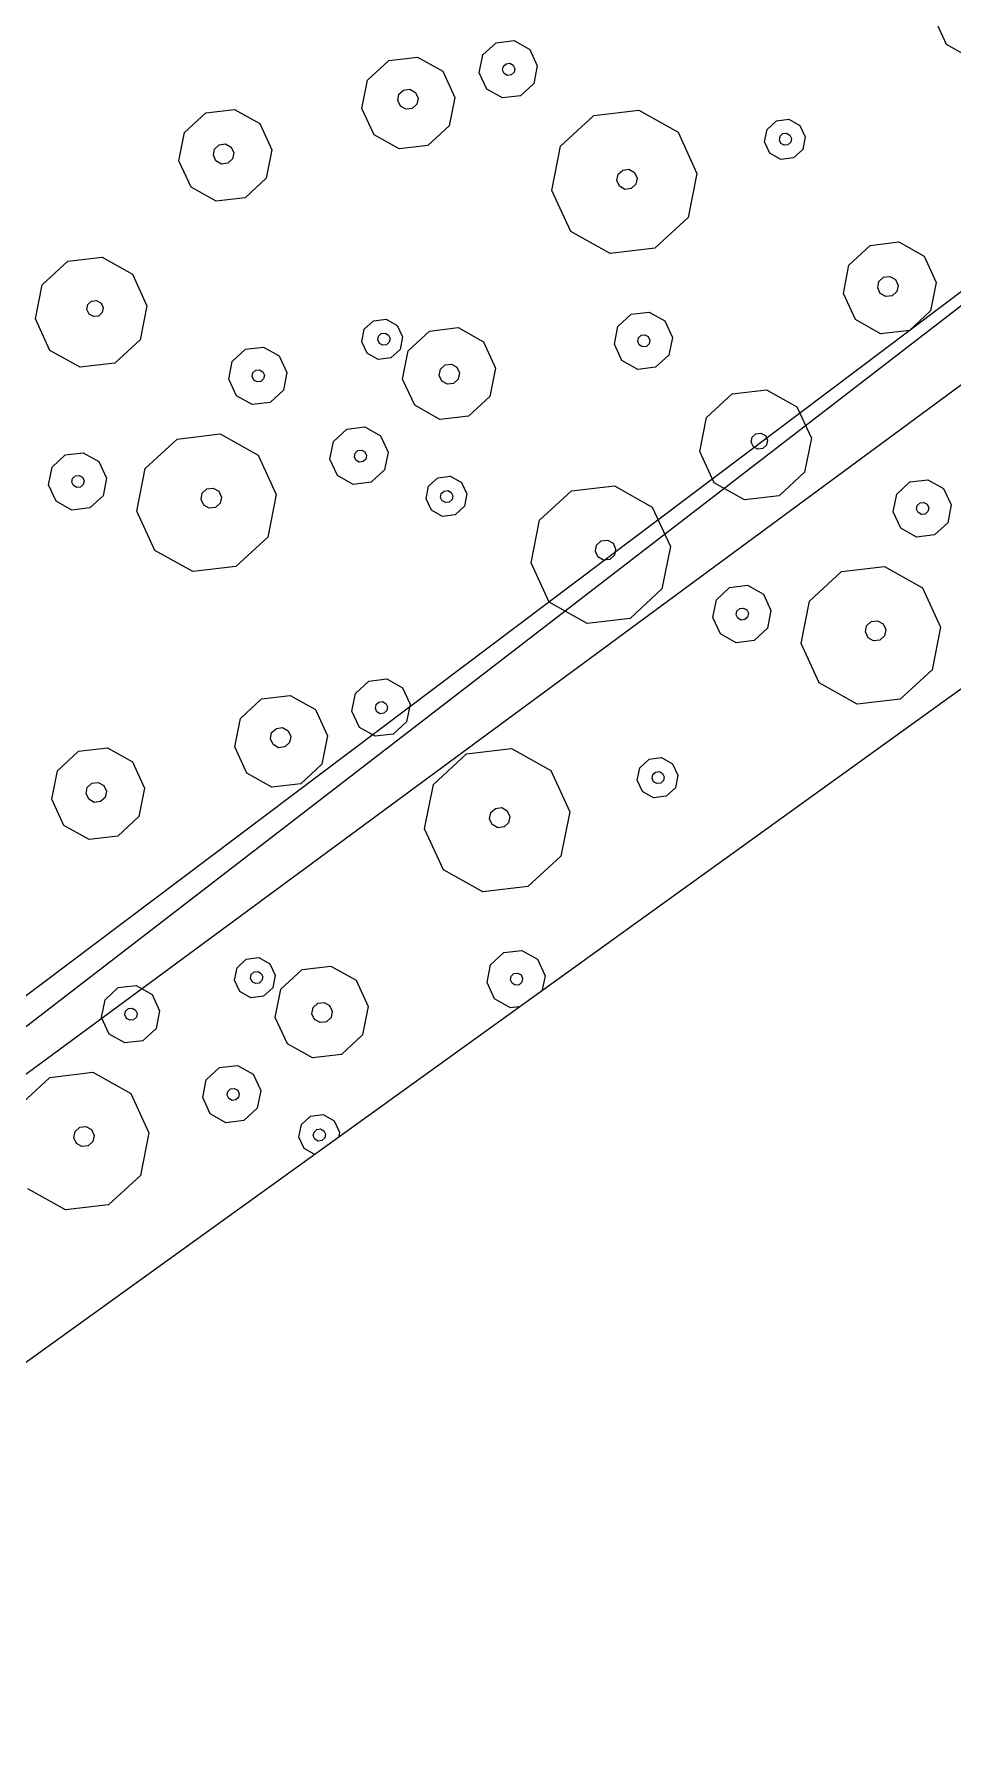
# Model space of a CAD drawing. Header units: metres. Extents: x -2858 to 512, y -1995 to 1252.
# Drawn here: x -546.255 to -543.741, y 357.652 to 362.312 of the extents above; entities that cross this region are included whole.
import ezdxf

# ---------------------------------------------------------------- set-up
doc = ezdxf.new("R2010")
doc.units = ezdxf.units.M
doc.layers.add('Calque commun', color=7, linetype='Continuous')
doc.layers.add('Calque7', color=7, linetype='Continuous')

# ---------------------------------------------------------------- blocks, each defined once
blk = doc.blocks.new('geometrebondepartleger')
at = {"layer": 'Calque7', "color": 1, "linetype": 'Continuous', "lineweight": 9}
blk.add_polyline3d([(141.2008, 124.9129, 79), (146.0805, 124.0046, 79), (151.5015, 122.9015, 79), (157.3363, 121.7891, 79), (165.9825, 119.9858, 79), (155.3815, 121.9588, 79), (170.0435, 119.0562, 79)], dxfattribs=at)
blk = doc.blocks.new('pattern')
at = {"layer": 'Calque commun', "color": 54, "linetype": 'Continuous', "lineweight": 9}
for p, q in [((88.4522, 110.6947), (88.5544, 110.755)), ((88.5544, 110.755), (88.6725, 110.7437)), ((88.6725, 110.7437), (88.7615, 110.6652)), ((88.405, 110.5858), (88.4522, 110.6947)), ((88.7615, 110.6652), (88.7873, 110.5494)), ((88.5572, 110.5875), (88.5721, 110.5963)), ((88.5721, 110.5963), (88.5893, 110.5946)), ((88.5893, 110.5946), (88.6023, 110.5832)), ((88.4308, 110.47), (88.405, 110.5858)), ((88.5503, 110.5716), (88.5572, 110.5875)), ((88.5541, 110.5547), (88.5503, 110.5716)), ((88.567, 110.5432), (88.5541, 110.5547)), ((88.5992, 110.5504), (88.5843, 110.5416)), ((88.606, 110.5663), (88.5992, 110.5504)), ((88.6023, 110.5832), (88.606, 110.5663)), ((88.7873, 110.5494), (88.7401, 110.4405)), ((88.1838, 110.4936), (88.2263, 110.5188)), ((88.2263, 110.5188), (88.2755, 110.5141)), ((88.2755, 110.5141), (88.3126, 110.4813)), ((88.5843, 110.5416), (88.567, 110.5432)), ((89.8645, 110.4792), (89.8842, 110.5246)), ((89.8842, 110.5246), (89.9183, 110.5447)), ((89.9956, 110.5277), (90.013, 110.5123)), ((90.013, 110.5123), (90.0238, 110.464)), ((88.1641, 110.4483), (88.1838, 110.4936)), ((88.2263, 110.4431), (88.2304, 110.4527)), ((88.2304, 110.4527), (88.2393, 110.4579)), ((88.2393, 110.4579), (88.2497, 110.457)), ((88.2497, 110.457), (88.2575, 110.4501)), ((88.3126, 110.4813), (88.3234, 110.4331)), ((88.5198, 110.3914), (88.4308, 110.47)), ((89.8753, 110.4309), (89.8645, 110.4792)), ((89.9267, 110.4741), (89.9308, 110.4836)), ((89.929, 110.4639), (89.9267, 110.4741)), ((89.9368, 110.4571), (89.929, 110.4639)), ((89.9308, 110.4836), (89.9398, 110.4889)), ((89.9471, 110.4561), (89.9368, 110.4571)), ((89.9398, 110.4889), (89.9501, 110.4879)), ((89.956, 110.4614), (89.9471, 110.4561)), ((89.9501, 110.4879), (89.9579, 110.481)), ((89.9602, 110.4709), (89.956, 110.4614)), ((89.9579, 110.481), (89.9602, 110.4709)), ((90.0238, 110.464), (90.0041, 110.4187)), ((88.1748, 110.4), (88.1641, 110.4483)), ((88.2285, 110.433), (88.2263, 110.4431)), ((88.2363, 110.4261), (88.2285, 110.433)), ((88.2467, 110.4251), (88.2363, 110.4261)), ((88.2556, 110.4304), (88.2467, 110.4251)), ((88.2597, 110.4399), (88.2556, 110.4304)), ((88.2575, 110.4501), (88.2597, 110.4399)), ((88.3234, 110.4331), (88.3037, 110.3877)), ((88.7401, 110.4405), (88.6379, 110.3802)), ((89.2197, 110.398), (89.2334, 110.4297)), ((89.2334, 110.4297), (89.2632, 110.4473)), ((89.2616, 110.4046), (89.2705, 110.4099)), ((89.2632, 110.4473), (89.2977, 110.444)), ((89.2705, 110.4099), (89.2809, 110.4089)), ((89.2809, 110.4089), (89.2886, 110.4021)), ((89.2977, 110.444), (89.3236, 110.4211)), ((89.3236, 110.4211), (89.3312, 110.3873)), ((89.9123, 110.3982), (89.8753, 110.4309)), ((90.0041, 110.4187), (89.9616, 110.3935)), ((88.2119, 110.3673), (88.1748, 110.4)), ((88.2611, 110.3626), (88.2119, 110.3673)), ((88.3037, 110.3877), (88.2611, 110.3626)), ((88.6379, 110.3802), (88.5198, 110.3914)), ((89.2272, 110.3642), (89.2197, 110.398)), ((89.2531, 110.3413), (89.2272, 110.3642)), ((89.2575, 110.3951), (89.2616, 110.4046)), ((89.2597, 110.385), (89.2575, 110.3951)), ((89.2675, 110.3781), (89.2597, 110.385)), ((89.2778, 110.3771), (89.2675, 110.3781)), ((89.2868, 110.3824), (89.2778, 110.3771)), ((89.2909, 110.3919), (89.2868, 110.3824)), ((89.2886, 110.4021), (89.2909, 110.3919)), ((89.3312, 110.3873), (89.3174, 110.3556)), ((89.9616, 110.3935), (89.9123, 110.3982)), ((90.5647, 110.3592), (90.5785, 110.391)), ((90.5723, 110.3254), (90.5647, 110.3592)), ((90.5785, 110.391), (90.5889, 110.3971)), ((90.6042, 110.3565), (90.6083, 110.366)), ((90.6083, 110.366), (90.6172, 110.3713)), ((90.6172, 110.3713), (90.6276, 110.3703)), ((90.6276, 110.3703), (90.6354, 110.3634)), ((90.6354, 110.3634), (90.6376, 110.3533)), ((90.6694, 110.3794), (90.6762, 110.3486)), ((88.7084, 110.2733), (88.7281, 110.3186)), ((88.7281, 110.3186), (88.7706, 110.3438)), ((88.7706, 110.3438), (88.8199, 110.3391)), ((88.8199, 110.3391), (88.8569, 110.3064)), ((89.2876, 110.338), (89.2531, 110.3413)), ((89.3174, 110.3556), (89.2876, 110.338)), ((89.5051, 110.2754), (89.6116, 110.3382)), ((89.6116, 110.3382), (89.7346, 110.3265)), ((89.7346, 110.3265), (89.8273, 110.2447)), ((90.5982, 110.3025), (90.5723, 110.3254)), ((90.6064, 110.3463), (90.6042, 110.3565)), ((90.6142, 110.3395), (90.6064, 110.3463)), ((90.6246, 110.3385), (90.6142, 110.3395)), ((90.6335, 110.3438), (90.6246, 110.3385)), ((90.6625, 110.3169), (90.6327, 110.2993)), ((90.6376, 110.3533), (90.6335, 110.3438)), ((90.6762, 110.3486), (90.6625, 110.3169)), ((88.7191, 110.225), (88.7084, 110.2733)), ((88.7706, 110.2682), (88.7747, 110.2777)), ((88.7729, 110.258), (88.7706, 110.2682)), ((88.7747, 110.2777), (88.7837, 110.283)), ((88.7837, 110.283), (88.794, 110.282)), ((88.794, 110.282), (88.8018, 110.2751)), ((88.8018, 110.2751), (88.804, 110.265)), ((88.8569, 110.3064), (88.8677, 110.2581)), ((89.456, 110.162), (89.5051, 110.2754)), ((90.6327, 110.2993), (90.5982, 110.3025)), ((88.7562, 110.1923), (88.7191, 110.225)), ((88.7806, 110.2512), (88.7729, 110.258)), ((88.791, 110.2502), (88.7806, 110.2512)), ((88.7999, 110.2554), (88.791, 110.2502)), ((88.804, 110.265), (88.7999, 110.2554)), ((88.8677, 110.2581), (88.848, 110.2127)), ((89.8273, 110.2447), (89.8542, 110.124)), ((90.2383, 110.1474), (90.2698, 110.2199)), ((90.2698, 110.2199), (90.3379, 110.2602)), ((90.3379, 110.2602), (90.4166, 110.2526)), ((90.4166, 110.2526), (90.476, 110.2003)), ((88.8054, 110.1876), (88.7562, 110.1923)), ((88.848, 110.2127), (88.8054, 110.1876)), ((90.476, 110.2003), (90.4932, 110.1231)), ((90.6375, 110.1543), (90.6801, 110.1794)), ((90.6801, 110.1794), (90.7293, 110.1747)), ((90.7293, 110.1747), (90.7664, 110.142)), ((88.3031, 110.0867), (88.3849, 110.1349)), ((88.3849, 110.1349), (88.4794, 110.1259)), ((89.4829, 110.0413), (89.456, 110.162)), ((89.6172, 110.1462), (89.6241, 110.1621)), ((89.621, 110.1293), (89.6172, 110.1462)), ((89.6339, 110.1179), (89.621, 110.1293)), ((89.6241, 110.1621), (89.639, 110.1709)), ((89.639, 110.1709), (89.6562, 110.1693)), ((89.6562, 110.1693), (89.6692, 110.1578)), ((89.6729, 110.1409), (89.6661, 110.125)), ((89.6692, 110.1578), (89.6729, 110.1409)), ((90.2555, 110.0701), (90.2383, 110.1474)), ((90.3385, 110.1397), (90.3454, 110.1555)), ((90.3423, 110.1228), (90.3385, 110.1397)), ((90.3454, 110.1555), (90.3603, 110.1643)), ((90.3603, 110.1643), (90.3776, 110.1627)), ((90.3776, 110.1627), (90.3905, 110.1513)), ((90.3943, 110.1344), (90.3874, 110.1185)), ((90.3905, 110.1513), (90.3943, 110.1344)), ((90.6178, 110.1089), (90.6375, 110.1543)), ((90.7664, 110.142), (90.7771, 110.0938)), ((87.7575, 110.057), (87.8256, 110.0973)), ((87.8256, 110.0973), (87.9044, 110.0898)), ((87.9044, 110.0898), (87.9637, 110.0374)), ((88.2654, 109.9996), (88.3031, 110.0867)), ((88.4794, 110.1259), (88.5505, 110.0631)), ((89.6512, 110.1162), (89.6339, 110.1179)), ((89.6661, 110.125), (89.6512, 110.1162)), ((89.8542, 110.124), (89.805, 110.0106)), ((90.3553, 110.1113), (90.3423, 110.1228)), ((90.3725, 110.1097), (90.3553, 110.1113)), ((90.3874, 110.1185), (90.3725, 110.1097)), ((90.4932, 110.1231), (90.4617, 110.0505)), ((90.6286, 110.0607), (90.6178, 110.1089)), ((90.6787, 110.1067), (90.6829, 110.1163)), ((90.681, 110.0966), (90.6787, 110.1067)), ((90.6888, 110.0897), (90.681, 110.0966)), ((90.6829, 110.1163), (90.6918, 110.1215)), ((90.6991, 110.0887), (90.6888, 110.0897)), ((90.6918, 110.1215), (90.7021, 110.1206)), ((90.708, 110.094), (90.6991, 110.0887)), ((90.7021, 110.1206), (90.7099, 110.1137)), ((90.7122, 110.1036), (90.708, 110.094)), ((90.7099, 110.1137), (90.7122, 110.1036)), ((90.7771, 110.0938), (90.7574, 110.0484)), ((87.726, 109.9845), (87.7575, 110.057)), ((87.9637, 110.0374), (87.9809, 109.9602)), ((88.5505, 110.0631), (88.5712, 109.9704)), ((88.7807, 109.9967), (88.8829, 110.0571)), ((88.8829, 110.0571), (89.001, 110.0458)), ((89.001, 110.0458), (89.0899, 109.9673)), ((89.5755, 109.9595), (89.4829, 110.0413)), ((90.3148, 110.0178), (90.2555, 110.0701)), ((90.4617, 110.0505), (90.3936, 110.0103)), ((90.6656, 110.028), (90.6286, 110.0607)), ((90.7574, 110.0484), (90.7149, 110.0233)), ((90.9279, 110.0035), (91.0301, 110.0638)), ((91.0301, 110.0638), (91.1482, 110.0526)), ((91.1482, 110.0526), (91.2371, 109.974)), ((87.8333, 109.9845), (87.8482, 109.9933)), ((87.8482, 109.9933), (87.8655, 109.9916)), ((87.8655, 109.9916), (87.8784, 109.9802)), ((88.286, 109.9069), (88.2654, 109.9996)), ((88.3816, 109.9882), (88.3871, 110.0009)), ((88.3846, 109.9747), (88.3816, 109.9882)), ((88.3871, 110.0009), (88.399, 110.0079)), ((88.399, 110.0079), (88.4128, 110.0066)), ((88.4128, 110.0066), (88.4232, 109.9975)), ((88.4232, 109.9975), (88.4262, 109.9839)), ((88.7335, 109.8879), (88.7807, 109.9967)), ((89.805, 110.0106), (89.6986, 109.9478)), ((90.3936, 110.0103), (90.3148, 110.0178)), ((90.3761, 109.9735), (90.4059, 109.9911)), ((90.4059, 109.9911), (90.4404, 109.9878)), ((90.4404, 109.9878), (90.4663, 109.9649)), ((90.7149, 110.0233), (90.6656, 110.028)), ((90.8807, 109.8946), (90.9279, 110.0035)), ((87.7432, 109.9072), (87.726, 109.9845)), ((87.8265, 109.9686), (87.8333, 109.9845)), ((87.8302, 109.9517), (87.8265, 109.9686)), ((87.8432, 109.9403), (87.8302, 109.9517)), ((87.8604, 109.9386), (87.8432, 109.9403)), ((87.8753, 109.9474), (87.8604, 109.9386)), ((87.8822, 109.9633), (87.8753, 109.9474)), ((87.8784, 109.9802), (87.8822, 109.9633)), ((87.9809, 109.9602), (87.9494, 109.8876)), ((88.395, 109.9655), (88.3846, 109.9747)), ((88.4088, 109.9642), (88.395, 109.9655)), ((88.4207, 109.9712), (88.4088, 109.9642)), ((88.4262, 109.9839), (88.4207, 109.9712)), ((88.5712, 109.9704), (88.5334, 109.8833)), ((89.0899, 109.9673), (89.1157, 109.8514)), ((89.6986, 109.9478), (89.5755, 109.9595)), ((90.3623, 109.9417), (90.3761, 109.9735)), ((90.3699, 109.9079), (90.3623, 109.9417)), ((90.398, 109.9413), (90.4021, 109.9509)), ((90.4002, 109.9312), (90.398, 109.9413)), ((90.4021, 109.9509), (90.4111, 109.9561)), ((90.4111, 109.9561), (90.4214, 109.9552)), ((90.4214, 109.9552), (90.4292, 109.9483)), ((90.4292, 109.9483), (90.4314, 109.9381)), ((90.4663, 109.9649), (90.4738, 109.9311)), ((91.2371, 109.974), (91.2629, 109.8582)), ((87.8025, 109.8549), (87.7432, 109.9072)), ((88.3572, 109.8441), (88.286, 109.9069)), ((88.8856, 109.8895), (88.9005, 109.8983)), ((88.9005, 109.8983), (88.9178, 109.8967)), ((88.9178, 109.8967), (88.9307, 109.8852)), ((90.3958, 109.885), (90.3699, 109.9079)), ((90.408, 109.9243), (90.4002, 109.9312)), ((90.4184, 109.9233), (90.408, 109.9243)), ((90.4273, 109.9286), (90.4184, 109.9233)), ((90.4314, 109.9381), (90.4273, 109.9286)), ((90.4601, 109.8993), (90.4303, 109.8817)), ((90.4738, 109.9311), (90.4601, 109.8993)), ((90.9065, 109.7788), (90.8807, 109.8946)), ((91.026, 109.8804), (91.0328, 109.8963)), ((91.0328, 109.8963), (91.0478, 109.9051)), ((91.0478, 109.9051), (91.065, 109.9035)), ((91.065, 109.9035), (91.0779, 109.892)), ((87.8813, 109.8474), (87.8025, 109.8549)), ((87.9494, 109.8876), (87.8813, 109.8474)), ((88.5334, 109.8833), (88.4517, 109.8351)), ((88.7593, 109.772), (88.7335, 109.8879)), ((88.8787, 109.8736), (88.8856, 109.8895)), ((88.8825, 109.8568), (88.8787, 109.8736)), ((88.8955, 109.8453), (88.8825, 109.8568)), ((88.9276, 109.8525), (88.9127, 109.8437)), ((88.9345, 109.8683), (88.9276, 109.8525)), ((88.9307, 109.8852), (88.9345, 109.8683)), ((89.1157, 109.8514), (89.0685, 109.7426)), ((90.4303, 109.8817), (90.3958, 109.885)), ((91.0297, 109.8635), (91.026, 109.8804)), ((91.0427, 109.8521), (91.0297, 109.8635)), ((91.0599, 109.8504), (91.0427, 109.8521)), ((91.0748, 109.8592), (91.0599, 109.8504)), ((91.0817, 109.8751), (91.0748, 109.8592)), ((91.0779, 109.892), (91.0817, 109.8751)), ((88.4517, 109.8351), (88.3572, 109.8441)), ((88.9127, 109.8437), (88.8955, 109.8453)), ((90.6398, 109.7571), (90.6594, 109.8025)), ((90.6594, 109.8025), (90.702, 109.8276)), ((90.702, 109.8276), (90.7512, 109.8229)), ((90.7512, 109.8229), (90.7883, 109.7902)), ((87.2283, 109.76), (87.2541, 109.6442)), ((88.8482, 109.6935), (88.7593, 109.772)), ((89.5579, 109.7084), (89.5775, 109.7538)), ((89.5775, 109.7538), (89.6201, 109.7789)), ((89.6201, 109.7789), (89.6693, 109.7743)), ((89.6693, 109.7743), (89.7064, 109.7415)), ((90.6505, 109.7088), (90.6398, 109.7571)), ((90.702, 109.752), (90.7061, 109.7615)), ((90.7061, 109.7615), (90.715, 109.7668)), ((90.715, 109.7668), (90.7254, 109.7658)), ((90.7254, 109.7658), (90.7331, 109.7589)), ((90.7331, 109.7589), (90.7354, 109.7488)), ((90.7883, 109.7902), (90.799, 109.7419)), ((90.9954, 109.7003), (90.9065, 109.7788)), ((89.0685, 109.7426), (88.9663, 109.6822)), ((89.5686, 109.6602), (89.5579, 109.7084)), ((89.6201, 109.7033), (89.6242, 109.7128)), ((89.6242, 109.7128), (89.6331, 109.7181)), ((89.6331, 109.7181), (89.6435, 109.7171)), ((89.6435, 109.7171), (89.6513, 109.7103)), ((89.6513, 109.7103), (89.6535, 109.7001)), ((89.7064, 109.7415), (89.7172, 109.6933)), ((90.6876, 109.6761), (90.6505, 109.7088)), ((90.7042, 109.7418), (90.702, 109.752)), ((90.712, 109.735), (90.7042, 109.7418)), ((90.7223, 109.734), (90.712, 109.735)), ((90.7313, 109.7393), (90.7223, 109.734)), ((90.7354, 109.7488), (90.7313, 109.7393)), ((90.799, 109.7419), (90.7794, 109.6966)), ((88.9663, 109.6822), (88.8482, 109.6935)), ((89.6057, 109.6275), (89.5686, 109.6602)), ((89.6223, 109.6932), (89.6201, 109.7033)), ((89.6301, 109.6863), (89.6223, 109.6932)), ((89.6404, 109.6853), (89.6301, 109.6863)), ((89.6494, 109.6906), (89.6404, 109.6853)), ((89.6535, 109.7001), (89.6494, 109.6906)), ((89.7172, 109.6933), (89.6975, 109.6479)), ((89.7926, 109.6434), (89.8607, 109.6837)), ((89.8607, 109.6837), (89.9395, 109.6762)), ((89.9395, 109.6762), (89.9988, 109.6238)), ((90.7368, 109.6714), (90.6876, 109.6761)), ((90.7794, 109.6966), (90.7368, 109.6714)), ((91.1136, 109.689), (90.9954, 109.7003)), ((87.2541, 109.6442), (87.2069, 109.5353)), ((88.3313, 109.574), (88.351, 109.6194)), ((88.351, 109.6194), (88.3936, 109.6445)), ((88.3936, 109.6445), (88.4428, 109.6398)), ((88.4428, 109.6398), (88.4799, 109.6071)), ((89.6549, 109.6228), (89.6057, 109.6275)), ((89.6975, 109.6479), (89.6549, 109.6228)), ((89.7611, 109.5709), (89.7926, 109.6434)), ((89.9988, 109.6238), (90.016, 109.5466)), ((88.3421, 109.5257), (88.3313, 109.574)), ((88.3935, 109.5689), (88.3977, 109.5784)), ((88.3958, 109.5587), (88.3935, 109.5689)), ((88.3977, 109.5784), (88.4066, 109.5837)), ((88.4066, 109.5837), (88.4169, 109.5827)), ((88.4169, 109.5827), (88.4247, 109.5758)), ((88.4247, 109.5758), (88.427, 109.5657)), ((88.4799, 109.6071), (88.4906, 109.5588)), ((89.7783, 109.4937), (89.7611, 109.5709)), ((89.8541, 109.5535), (89.861, 109.5694)), ((89.861, 109.5694), (89.8759, 109.5782)), ((89.8759, 109.5782), (89.8931, 109.5765)), ((89.8931, 109.5765), (89.9061, 109.5651)), ((87.6865, 109.4928), (87.7003, 109.5245)), ((87.7003, 109.5245), (87.7301, 109.5421)), ((87.7301, 109.5421), (87.7645, 109.5388)), ((87.7645, 109.5388), (87.7905, 109.5159)), ((88.3792, 109.493), (88.3421, 109.5257)), ((88.4036, 109.5519), (88.3958, 109.5587)), ((88.4139, 109.5509), (88.4036, 109.5519)), ((88.4229, 109.5562), (88.4139, 109.5509)), ((88.427, 109.5657), (88.4229, 109.5562)), ((88.4906, 109.5588), (88.471, 109.5135)), ((89.8579, 109.5366), (89.8541, 109.5535)), ((89.8708, 109.5252), (89.8579, 109.5366)), ((89.8881, 109.5235), (89.8708, 109.5252)), ((89.903, 109.5323), (89.8881, 109.5235)), ((89.9099, 109.5482), (89.903, 109.5323)), ((89.9061, 109.5651), (89.9099, 109.5482)), ((90.016, 109.5466), (89.9845, 109.474)), ((87.694, 109.459), (87.6865, 109.4928)), ((87.7243, 109.4899), (87.7284, 109.4994)), ((87.7265, 109.4798), (87.7243, 109.4899)), ((87.7343, 109.4729), (87.7265, 109.4798)), ((87.7284, 109.4994), (87.7373, 109.5047)), ((87.7373, 109.5047), (87.7477, 109.5037)), ((87.7536, 109.4772), (87.7447, 109.4719)), ((87.7477, 109.5037), (87.7555, 109.4969)), ((87.7577, 109.4867), (87.7536, 109.4772)), ((87.7555, 109.4969), (87.7577, 109.4867)), ((87.798, 109.4821), (87.7842, 109.4504)), ((87.7905, 109.5159), (87.798, 109.4821)), ((88.4284, 109.4883), (88.3792, 109.493)), ((88.471, 109.5135), (88.4284, 109.4883)), ((89.0316, 109.454), (89.0453, 109.4858)), ((89.0453, 109.4858), (89.0751, 109.5034)), ((89.0751, 109.5034), (89.1096, 109.5001)), ((89.1096, 109.5001), (89.1355, 109.4772)), ((89.1355, 109.4772), (89.1431, 109.4434)), ((89.8376, 109.4413), (89.7783, 109.4937)), ((89.9845, 109.474), (89.9164, 109.4338)), ((87.72, 109.4361), (87.694, 109.459)), ((87.7544, 109.4328), (87.72, 109.4361)), ((87.7447, 109.4719), (87.7343, 109.4729)), ((87.7842, 109.4504), (87.7544, 109.4328)), ((87.972, 109.3702), (88.0784, 109.433)), ((88.0784, 109.433), (88.2015, 109.4213)), ((89.0391, 109.4202), (89.0316, 109.454)), ((89.071, 109.4513), (89.0751, 109.4608)), ((89.0733, 109.4411), (89.071, 109.4513)), ((89.081, 109.4343), (89.0733, 109.4411)), ((89.0751, 109.4608), (89.0841, 109.4661)), ((89.0914, 109.4333), (89.081, 109.4343)), ((89.0841, 109.4661), (89.0944, 109.4651)), ((89.1003, 109.4386), (89.0914, 109.4333)), ((89.0944, 109.4651), (89.1022, 109.4582)), ((89.1045, 109.4481), (89.1003, 109.4386)), ((89.1022, 109.4582), (89.1045, 109.4481)), ((89.1431, 109.4434), (89.1293, 109.4117)), ((89.9164, 109.4338), (89.8376, 109.4413)), ((88.2015, 109.4213), (88.2941, 109.3395)), ((89.065, 109.3973), (89.0391, 109.4202)), ((89.0995, 109.3941), (89.065, 109.3973)), ((89.1293, 109.4117), (89.0995, 109.3941)), ((90.2332, 109.3659), (90.3013, 109.4061)), ((90.3013, 109.4061), (90.38, 109.3986)), ((90.38, 109.3986), (90.4394, 109.3462)), ((87.9228, 109.2568), (87.972, 109.3702)), ((88.2941, 109.3395), (88.321, 109.2188)), ((88.7366, 109.3147), (88.8047, 109.355)), ((88.8047, 109.355), (88.8835, 109.3475)), ((88.8835, 109.3475), (88.9428, 109.2951)), ((90.2017, 109.2933), (90.2332, 109.3659)), ((90.4394, 109.3462), (90.4566, 109.269)), ((88.7051, 109.2422), (88.7366, 109.3147)), ((88.9428, 109.2951), (88.96, 109.2179)), ((90.2189, 109.2161), (90.2017, 109.2933)), ((90.3021, 109.2775), (90.309, 109.2933)), ((90.309, 109.2933), (90.3239, 109.3021)), ((90.3239, 109.3021), (90.3411, 109.3005)), ((90.3411, 109.3005), (90.3541, 109.289)), ((90.3541, 109.289), (90.3579, 109.2721)), ((87.9497, 109.1361), (87.9228, 109.2568)), ((88.084, 109.241), (88.0909, 109.2569)), ((88.0878, 109.2241), (88.084, 109.241)), ((88.0909, 109.2569), (88.1058, 109.2657)), ((88.1058, 109.2657), (88.123, 109.2641)), ((88.123, 109.2641), (88.136, 109.2526)), ((88.136, 109.2526), (88.1398, 109.2357)), ((88.7223, 109.1649), (88.7051, 109.2422)), ((88.8054, 109.2345), (88.8122, 109.2504)), ((88.8122, 109.2504), (88.8271, 109.2591)), ((88.8271, 109.2591), (88.8444, 109.2575)), ((88.8444, 109.2575), (88.8574, 109.2461)), ((88.8574, 109.2461), (88.8611, 109.2292)), ((89.0847, 109.2037), (89.1043, 109.2491)), ((89.1043, 109.2491), (89.1469, 109.2742)), ((89.1469, 109.2742), (89.1961, 109.2696)), ((89.1961, 109.2696), (89.2332, 109.2368)), ((90.3059, 109.2606), (90.3021, 109.2775)), ((90.3189, 109.2491), (90.3059, 109.2606)), ((90.3361, 109.2475), (90.3189, 109.2491)), ((90.351, 109.2563), (90.3361, 109.2475)), ((90.3579, 109.2721), (90.351, 109.2563)), ((90.4566, 109.269), (90.4251, 109.1964)), ((88.1008, 109.2127), (88.0878, 109.2241)), ((88.118, 109.2111), (88.1008, 109.2127)), ((88.1329, 109.2198), (88.118, 109.2111)), ((88.1398, 109.2357), (88.1329, 109.2198)), ((88.321, 109.2188), (88.2718, 109.1054)), ((88.8091, 109.2176), (88.8054, 109.2345)), ((88.8221, 109.2061), (88.8091, 109.2176)), ((88.8393, 109.2045), (88.8221, 109.2061)), ((88.8542, 109.2133), (88.8393, 109.2045)), ((88.8611, 109.2292), (88.8542, 109.2133)), ((88.96, 109.2179), (88.9285, 109.1453)), ((89.0954, 109.1555), (89.0847, 109.2037)), ((89.1456, 109.2015), (89.1497, 109.2111)), ((89.1478, 109.1914), (89.1456, 109.2015)), ((89.1497, 109.2111), (89.1586, 109.2163)), ((89.1586, 109.2163), (89.169, 109.2154)), ((89.169, 109.2154), (89.1768, 109.2085)), ((89.179, 109.1984), (89.1749, 109.1888)), ((89.1768, 109.2085), (89.179, 109.1984)), ((89.2332, 109.2368), (89.2439, 109.1886)), ((90.2782, 109.1637), (90.2189, 109.2161)), ((90.4251, 109.1964), (90.357, 109.1562)), ((88.7816, 109.1126), (88.7223, 109.1649)), ((89.1325, 109.1228), (89.0954, 109.1555)), ((89.1556, 109.1845), (89.1478, 109.1914)), ((89.1659, 109.1836), (89.1556, 109.1845)), ((89.1749, 109.1888), (89.1659, 109.1836)), ((89.2439, 109.1886), (89.2243, 109.1432)), ((89.3947, 109.0983), (89.4969, 109.1586)), ((89.4969, 109.1586), (89.615, 109.1474)), ((89.615, 109.1474), (89.704, 109.0688)), ((90.357, 109.1562), (90.2782, 109.1637)), ((88.0423, 109.0543), (87.9497, 109.1361)), ((88.2718, 109.1054), (88.1654, 109.0426)), ((88.8604, 109.1051), (88.7816, 109.1126)), ((88.9285, 109.1453), (88.8604, 109.1051)), ((89.1817, 109.1181), (89.1325, 109.1228)), ((89.2243, 109.1432), (89.1817, 109.1181)), ((88.1654, 109.0426), (88.0423, 109.0543)), ((88.8292, 109.0365), (88.8429, 109.0683)), ((88.8429, 109.0683), (88.8727, 109.0859)), ((88.8727, 109.0859), (88.9072, 109.0826)), ((88.9072, 109.0826), (88.9331, 109.0597)), ((88.9331, 109.0597), (88.9407, 109.0259)), ((89.3475, 108.9894), (89.3947, 109.0983)), ((89.704, 109.0688), (89.7298, 108.953)), ((88.8367, 109.0027), (88.8292, 109.0365)), ((88.8648, 109.0361), (88.8689, 109.0457)), ((88.8671, 109.026), (88.8648, 109.0361)), ((88.8748, 109.0191), (88.8671, 109.026)), ((88.8689, 109.0457), (88.8779, 109.0509)), ((88.8852, 109.0182), (88.8748, 109.0191)), ((88.8779, 109.0509), (88.8882, 109.05)), ((88.8941, 109.0234), (88.8852, 109.0182)), ((88.8882, 109.05), (88.896, 109.0431)), ((88.8983, 109.033), (88.8941, 109.0234)), ((88.896, 109.0431), (88.8983, 109.033)), ((88.9407, 109.0259), (88.9269, 108.9941)), ((88.8626, 108.9798), (88.8367, 109.0027)), ((88.8971, 108.9765), (88.8626, 108.9798)), ((88.9269, 108.9941), (88.8971, 108.9765)), ((89.3733, 108.8736), (89.3475, 108.9894)), ((89.4928, 108.9752), (89.4997, 108.9911)), ((89.4966, 108.9583), (89.4928, 108.9752)), ((89.4997, 108.9911), (89.5146, 108.9999)), ((89.5146, 108.9999), (89.5318, 108.9983)), ((89.5318, 108.9983), (89.5448, 108.9868)), ((89.5485, 108.9699), (89.5416, 108.954)), ((89.5448, 108.9868), (89.5485, 108.9699)), ((89.1263, 108.8973), (89.1688, 108.9224)), ((89.1688, 108.9224), (89.218, 108.9177)), ((89.218, 108.9177), (89.2551, 108.885)), ((89.5095, 108.9469), (89.4966, 108.9583)), ((89.5267, 108.9452), (89.5095, 108.9469)), ((89.5416, 108.954), (89.5267, 108.9452)), ((89.7298, 108.953), (89.6826, 108.8442)), ((88.0444, 108.8486), (88.0869, 108.8737)), ((88.0869, 108.8737), (88.1362, 108.8691)), ((88.1362, 108.8691), (88.1732, 108.8363)), ((89.1066, 108.8519), (89.1263, 108.8973)), ((89.2551, 108.885), (89.2659, 108.8367)), ((89.4623, 108.7951), (89.3733, 108.8736)), ((88.0247, 108.8033), (88.0444, 108.8486)), ((88.1732, 108.8363), (88.184, 108.7881)), ((89.1173, 108.8036), (89.1066, 108.8519)), ((89.1688, 108.8468), (89.1729, 108.8563)), ((89.171, 108.8366), (89.1688, 108.8468)), ((89.1788, 108.8298), (89.171, 108.8366)), ((89.1729, 108.8563), (89.1819, 108.8616)), ((89.1892, 108.8288), (89.1788, 108.8298)), ((89.1819, 108.8616), (89.1922, 108.8606)), ((89.1981, 108.8341), (89.1892, 108.8288)), ((89.1922, 108.8606), (89.2, 108.8537)), ((89.2022, 108.8436), (89.1981, 108.8341)), ((89.2, 108.8537), (89.2022, 108.8436)), ((89.2659, 108.8367), (89.2462, 108.7914)), ((89.6826, 108.8442), (89.5804, 108.7838)), ((88.0354, 108.755), (88.0247, 108.8033)), ((88.0869, 108.7981), (88.091, 108.8077)), ((88.0891, 108.788), (88.0869, 108.7981)), ((88.0969, 108.7811), (88.0891, 108.788)), ((88.091, 108.8077), (88.1, 108.8129)), ((88.1073, 108.7801), (88.0969, 108.7811)), ((88.1, 108.8129), (88.1103, 108.8119)), ((88.1162, 108.7854), (88.1073, 108.7801)), ((88.1103, 108.8119), (88.1181, 108.8051)), ((88.1203, 108.7949), (88.1162, 108.7854)), ((88.1181, 108.8051), (88.1203, 108.7949)), ((88.184, 108.7881), (88.1643, 108.7427)), ((88.2594, 108.7383), (88.3275, 108.7785)), ((88.3275, 108.7785), (88.4063, 108.771)), ((89.1544, 108.7709), (89.1173, 108.8036)), ((89.2462, 108.7914), (89.2036, 108.7662)), ((89.5804, 108.7838), (89.4623, 108.7951)), ((88.0725, 108.7223), (88.0354, 108.755)), ((88.1643, 108.7427), (88.1217, 108.7176)), ((88.228, 108.6657), (88.2594, 108.7383)), ((88.4063, 108.771), (88.4656, 108.7186)), ((89.2036, 108.7662), (89.1544, 108.7709)), ((89.6706, 108.7223), (89.7131, 108.7474)), ((89.7131, 108.7474), (89.7624, 108.7427)), ((89.7624, 108.7427), (89.7994, 108.71)), ((88.1217, 108.7176), (88.0725, 108.7223)), ((88.4656, 108.7186), (88.4828, 108.6414)), ((89.6509, 108.6769), (89.6706, 108.7223)), ((89.7131, 108.6718), (89.7172, 108.6813)), ((89.7172, 108.6813), (89.7262, 108.6866)), ((89.7262, 108.6866), (89.7365, 108.6856)), ((89.7365, 108.6856), (89.7443, 108.6788)), ((89.7994, 108.71), (89.8102, 108.6618)), ((88.2451, 108.5885), (88.228, 108.6657)), ((88.3209, 108.6483), (88.3278, 108.6642)), ((88.3247, 108.6314), (88.3209, 108.6483)), ((88.3278, 108.6642), (88.3427, 108.673)), ((88.3427, 108.673), (88.36, 108.6713)), ((88.36, 108.6713), (88.3729, 108.6599)), ((88.3767, 108.643), (88.3698, 108.6271)), ((88.3729, 108.6599), (88.3767, 108.643)), ((88.4828, 108.6414), (88.4513, 108.5688)), ((89.6616, 108.6287), (89.6509, 108.6769)), ((89.7153, 108.6617), (89.7131, 108.6718)), ((89.7231, 108.6548), (89.7153, 108.6617)), ((89.7335, 108.6538), (89.7231, 108.6548)), ((89.7424, 108.6591), (89.7335, 108.6538)), ((89.7465, 108.6686), (89.7424, 108.6591)), ((89.7443, 108.6788), (89.7465, 108.6686)), ((89.8102, 108.6618), (89.7905, 108.6164)), ((88.3045, 108.5361), (88.2451, 108.5885)), ((88.3377, 108.62), (88.3247, 108.6314)), ((88.3549, 108.6183), (88.3377, 108.62)), ((88.3698, 108.6271), (88.3549, 108.6183)), ((89.6987, 108.5959), (89.6616, 108.6287)), ((89.7479, 108.5913), (89.6987, 108.5959)), ((89.7905, 108.6164), (89.7479, 108.5913)), ((88.4513, 108.5688), (88.3832, 108.5286)), ((88.3832, 108.5286), (88.3045, 108.5361)), ((88.7, 108.4607), (88.7681, 108.5009)), ((88.7681, 108.5009), (88.8469, 108.4934)), ((89.2456, 108.4903), (89.3274, 108.5386)), ((89.3274, 108.5386), (89.4219, 108.5296)), ((89.4219, 108.5296), (89.493, 108.4667)), ((88.6685, 108.3881), (88.7, 108.4607)), ((88.8469, 108.4934), (88.9062, 108.441)), ((89.2079, 108.4032), (89.2456, 108.4903)), ((89.493, 108.4667), (89.5137, 108.3741)), ((88.9062, 108.441), (88.9234, 108.3638)), ((89.2285, 108.3105), (89.2079, 108.4032)), ((89.3241, 108.3918), (89.3296, 108.4045)), ((89.3296, 108.4045), (89.3415, 108.4116)), ((89.3415, 108.4116), (89.3553, 108.4103)), ((89.3553, 108.4103), (89.3657, 108.4011)), ((88.6857, 108.3109), (88.6685, 108.3881)), ((88.769, 108.3723), (88.7758, 108.3881)), ((88.7727, 108.3554), (88.769, 108.3723)), ((88.7857, 108.3439), (88.7727, 108.3554)), ((88.7758, 108.3881), (88.7907, 108.3969)), ((88.7907, 108.3969), (88.808, 108.3953)), ((88.808, 108.3953), (88.8209, 108.3838)), ((88.8247, 108.3669), (88.8178, 108.3511)), ((88.8209, 108.3838), (88.8247, 108.3669)), ((88.9234, 108.3638), (88.8919, 108.2912)), ((89.3271, 108.3783), (89.3241, 108.3918)), ((89.3375, 108.3692), (89.3271, 108.3783)), ((89.3513, 108.3679), (89.3375, 108.3692)), ((89.3632, 108.3749), (89.3513, 108.3679)), ((89.3687, 108.3876), (89.3632, 108.3749)), ((89.3657, 108.4011), (89.3687, 108.3876)), ((89.5137, 108.3741), (89.4759, 108.287)), ((88.745, 108.2585), (88.6857, 108.3109)), ((88.8029, 108.3423), (88.7857, 108.3439)), ((88.8178, 108.3511), (88.8029, 108.3423)), ((89.2997, 108.2477), (89.2285, 108.3105)), ((88.8919, 108.2912), (88.8238, 108.251)), ((89.4759, 108.287), (89.3942, 108.2387)), ((88.8238, 108.251), (88.745, 108.2585)), ((89.3942, 108.2387), (89.2997, 108.2477))]:
    blk.add_line(p, q, dxfattribs=at)
at = {"layer": 'Calque commun', "color": 7, "linetype": 'Continuous', "lineweight": 9}
mesh = blk.add_polyface(dxfattribs=at)
corners = [(70.8497, 113.5412), (53.8349, 19.1692), (74.7282, 106.3237), (76.0435, 113.5984), (74.769, 106.1763), (58.8077, 18.2701), (114.1703, 105.207), (114.1703, 98.5387)]
mesh.append_faces([[corners[k] for k in face] for face in [(3, 4, 6)]], dxfattribs={"vtx0": -1, "vtx1": -1, "color": 7})
mesh.append_faces([[corners[k] for k in face] for face in [(3, 2, 4)]], dxfattribs={"vtx0": -1, "vtx2": -1, "color": 7})
mesh.append_faces([[corners[k] for k in face] for face in [(5, 2, 1)]], dxfattribs={"vtx1": -1, "color": 7})
mesh.append_faces([[corners[k] for k in face] for face in [(0, 1, 2), (3, 0, 2)]], dxfattribs={"vtx1": -1, "vtx2": -1, "color": 7})
mesh.append_faces([[corners[k] for k in face] for face in [(4, 7, 6)]], dxfattribs={"vtx2": -1, "color": 7})

msp = doc.modelspace()

# ---------------------------------------------------------------- block references
at = {"layer": 'Calque commun', "color": 0, "linetype": 'ByBlock', "lineweight": -2, "rotation": 228.1617603435354}
for name, p in [('geometrebondepartleger', (-528.8356, 560.3039)), ('pattern', (-567.2453, 500.4263))]:
    msp.add_blockref(name, p, dxfattribs=at)

doc.saveas('drawing.dxf')
